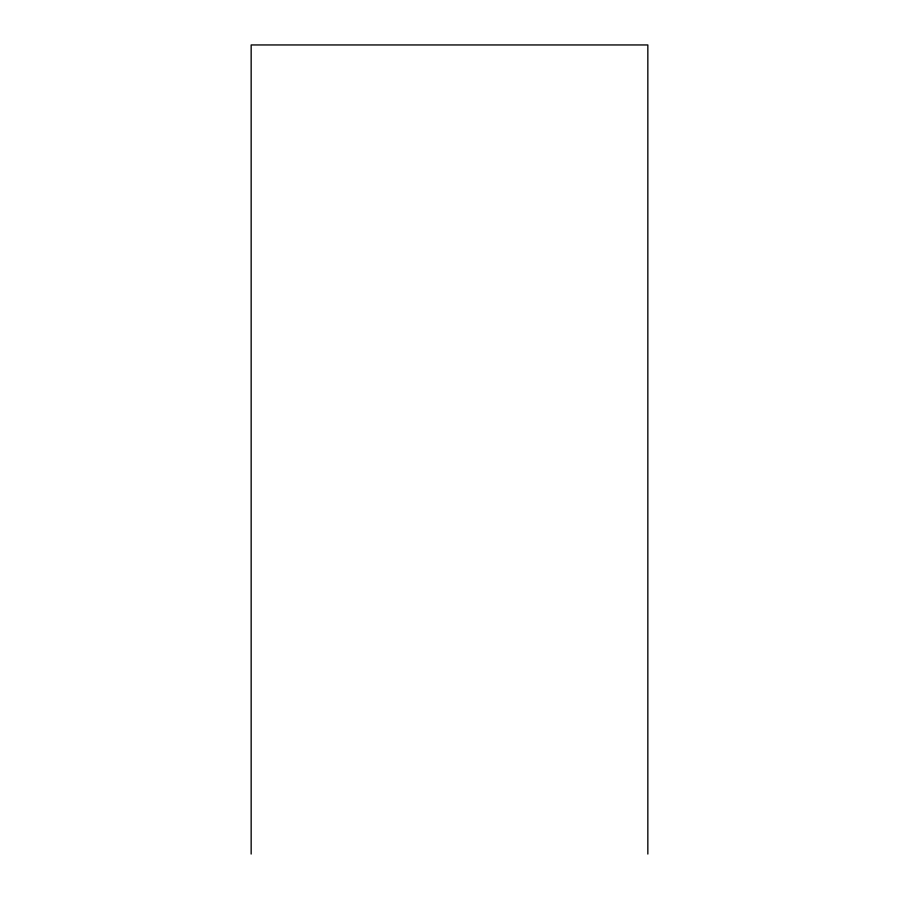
<?xml version="1.0" encoding="UTF-8"?>
<svg xmlns="http://www.w3.org/2000/svg" width="899" height="899" viewBox="0 0 899 899"><rect width="100%" height="100%" fill="white"/><g stroke="black" fill="none" stroke-linecap="round" stroke-linejoin="round"><path stroke-width="1.35" d="M647.842 854.05L647.842 44.95L251.158 44.95L251.158 854.05"/></g></svg>
